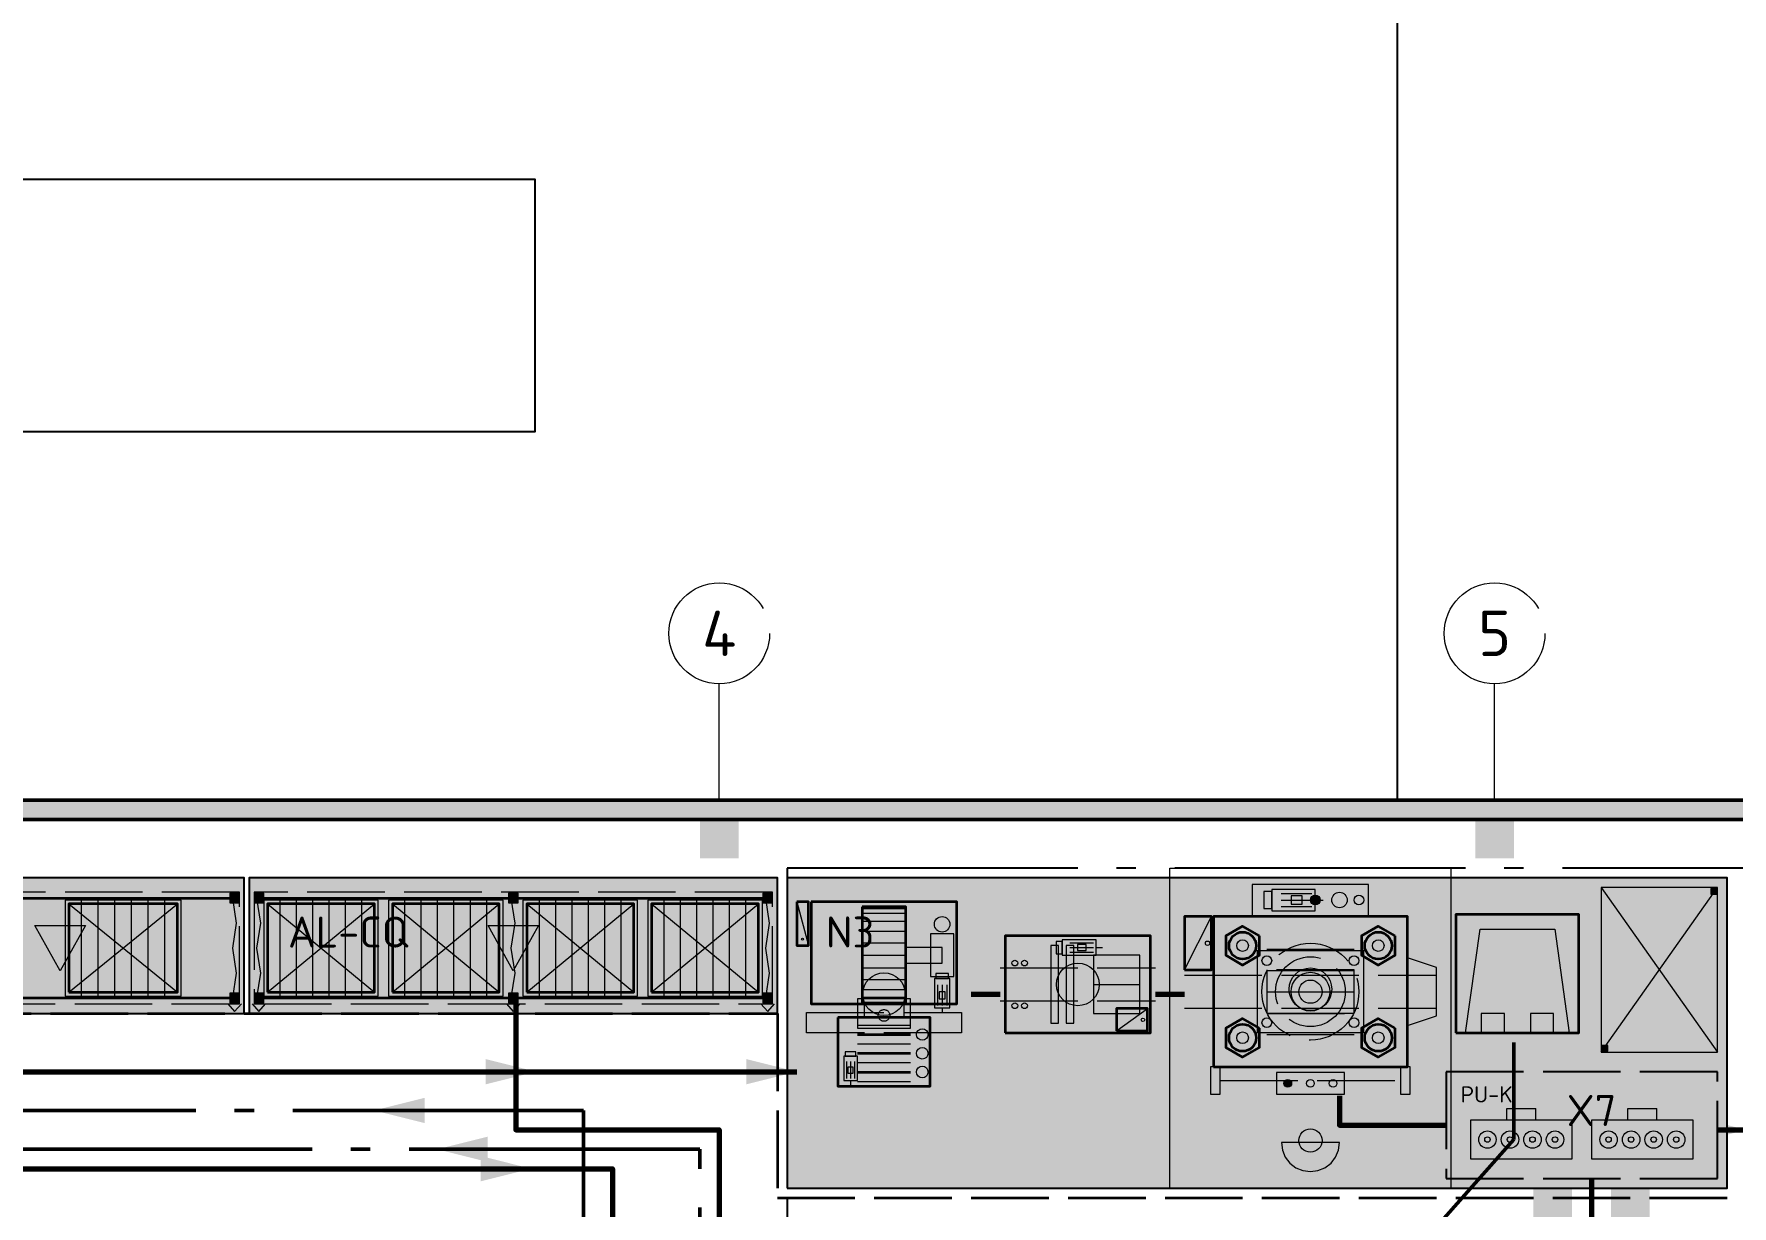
# Model space of a CAD drawing. Header units: millimetres. Extents: x 0 to 1189, y 0 to 841.
# Drawn here: x 319.6 to 407.2, y 683.1 to 743.5 of the extents above; entities that cross this region are included whole.
import ezdxf
from ezdxf.enums import TextEntityAlignment as Align

# ---------------------------------------------------------------- set-up
doc = ezdxf.new("R2010")
doc.units = ezdxf.units.MM
doc.linetypes.add('IRAM-E-TRAZOS', pattern=[5, 4, -1])
doc.linetypes.add('IRAM-F-TRAZO-PUNTO', pattern=[20, 15, -2, 1, -2])
for name, color, linetype, lineweight, true_color in [('A-AREA-TRABAJO', 30, 'CONTINUOUS', 13, 0xeb963c), ('A-EQUIPO', 30, 'CONTINUOUS', 35, 0xe67800), ('A-PASILLO', 2, 'IRAM-E-TRAZOS', 35, 0xd7a500), ('A-PULMON', 6, 'IRAM-E-TRAZOS', 25, 0xdc00c8), ('A-SENDA', 2, 'CONTINUOUS', 25, 0xd7a500), ('A-ZONA-LOG', 5, 'IRAM-F-TRAZO-PUNTO', 25, 0x285ac8)]:
    doc.layers.add(name, color=color, linetype=linetype, lineweight=lineweight, true_color=true_color)
for name, color, linetype, lineweight in [('A-COLUMNA', 7, 'CONTINUOUS', 50), ('A-EJE', 1, 'IRAM-F-TRAZO-PUNTO', 18), ('A-EQUIPO-FINO', 8, 'CONTINUOUS', 13), ('A-EQUIPO-OCULTO', 8, 'IRAM-E-TRAZOS', 13), ('A-EQUIPO-RELLENO', 9, 'CONTINUOUS', 13), ('A-EXTERIOR', 8, 'CONTINUOUS', 25), ('A-MURO', 7, 'CONTINUOUS', 50), ('A-OPERARIO', 6, 'CONTINUOUS', 18), ('A-RELLENO', 9, 'CONTINUOUS', 13), ('A-SECTOR', 1, 'CONTINUOUS', 25), ('A-SECTOR-TXT', 1, 'CONTINUOUS', 25), ('A-SEGURIDAD', 1, 'IRAM-E-TRAZOS', 18), ('A-TEXTO', 7, 'CONTINUOUS', 18), ('F-MP', 5, 'CONTINUOUS', 70), ('F-SCRAP', 8, 'IRAM-F-TRAZO-PUNTO', 50), ('F-SE', 30, 'CONTINUOUS', 70)]:
    doc.layers.add(name, color=color, linetype=linetype, lineweight=lineweight)
doc.styles.add('ISO3098', font='isocpeur.ttf')

msp = doc.modelspace()

# ---------------------------------------------------------------- hatches: boundary and pattern name
at = {"layer": 'A-COLUMNA', "true_color": 0x000000}
h = msp.add_hatch(color=7, dxfattribs=at)
h.dxf.hatch_style = 1
h.paths.add_polyline_path([(354, 701), (356, 701), (356, 703), (354, 703)])
h = msp.add_hatch(color=7, dxfattribs=at)
h.dxf.hatch_style = 1
h.paths.add_polyline_path([(394, 701), (396, 701), (396, 703), (394, 703)])
at = {"layer": 'A-EQUIPO-RELLENO', "true_color": 0x969ba0}
h = msp.add_hatch(color=7, dxfattribs=at)
h.dxf.hatch_style = 1
h.paths.add_polyline_path([(329.75, 698.7), (330.25, 698.7), (330.25, 699.2), (329.75, 699.2)])
h = msp.add_hatch(color=7, dxfattribs=at)
h.dxf.hatch_style = 1
h.paths.add_polyline_path([(331, 698.7), (331.5, 698.7), (331.5, 699.2), (331, 699.2)])
h = msp.add_hatch(color=7, dxfattribs=at)
h.dxf.hatch_style = 1
h.paths.add_polyline_path([(344.125, 698.7), (344.625, 698.7), (344.625, 699.2), (344.125, 699.2)])
h = msp.add_hatch(color=7, dxfattribs=at)
h.dxf.hatch_style = 1
h.paths.add_polyline_path([(357.25, 698.7), (357.75, 698.7), (357.75, 699.2), (357.25, 699.2)])
at = {"layer": 'A-EQUIPO-RELLENO', "true_color": 0xcdd0d4}
h = msp.add_hatch(color=7, dxfattribs=at)
h.dxf.hatch_style = 1
h.paths.add_polyline_path([(382.5, 698), (388.5, 698), (388.5, 699.65), (382.5, 699.65)])
h = msp.add_hatch(color=7, dxfattribs=at)
h.dxf.hatch_style = 1
h.paths.add_polyline_path([(383.5, 698.3), (385.75, 698.3), (385.75, 699.4), (383.5, 699.4)])
at = {"layer": 'A-EQUIPO-RELLENO', "true_color": 0xffffff}
h = msp.add_hatch(color=7, dxfattribs=at)
h.dxf.hatch_style = 1
h.paths.add_polyline_path([(386, 698.85), (385.991, 698.915), (385.967, 698.975), (385.927, 699.027), (385.875, 699.067), (385.815, 699.091), (385.75, 699.1), (385.685, 699.091), (385.625, 699.067), (385.573, 699.027), (385.533, 698.975), (385.509, 698.915), (385.5, 698.85), (385.509, 698.785), (385.533, 698.725), (385.573, 698.673), (385.625, 698.633), (385.685, 698.609), (385.75, 698.6), (385.815, 698.609), (385.875, 698.633), (385.927, 698.673), (385.967, 698.725), (385.991, 698.785)])
at = {"layer": 'A-EQUIPO-RELLENO', "true_color": 0xeeeeee}
h = msp.add_hatch(color=7, dxfattribs=at)
h.dxf.hatch_style = 1
h.paths.add_polyline_path([(400.5, 691), (406.5, 691), (406.5, 699.5), (400.5, 699.5)])
at = {"layer": 'A-EQUIPO-RELLENO', "true_color": 0x969ba0}
h = msp.add_hatch(color=7, dxfattribs=at)
h.dxf.hatch_style = 1
h.paths.add_polyline_path([(406.15, 699.15), (406.45, 699.15), (406.45, 699.45), (406.15, 699.45)])
at = {"layer": 'A-EQUIPO-RELLENO', "true_color": 0xeedec0}
h = msp.add_hatch(color=7, dxfattribs=at)
h.dxf.hatch_style = 1
h.paths.add_polyline_path([(321.25, 693.9), (327.25, 693.9), (327.25, 698.85), (321.25, 698.85)])
h = msp.add_hatch(color=7, dxfattribs=at)
h.dxf.hatch_style = 1
h.paths.add_polyline_path([(331.5, 693.9), (337.413, 693.9), (337.413, 698.85), (331.5, 698.85)])
h = msp.add_hatch(color=7, dxfattribs=at)
h.dxf.hatch_style = 1
h.paths.add_polyline_path([(337.938, 693.9), (343.85, 693.9), (343.85, 698.85), (337.938, 698.85)])
h = msp.add_hatch(color=7, dxfattribs=at)
h.dxf.hatch_style = 1
h.paths.add_polyline_path([(344.875, 693.9), (350.788, 693.9), (350.788, 698.85), (344.875, 698.85)])
h = msp.add_hatch(color=7, dxfattribs=at)
h.dxf.hatch_style = 1
h.paths.add_polyline_path([(351.312, 693.9), (357.225, 693.9), (357.225, 698.85), (351.312, 698.85)])
at = {"layer": 'A-EQUIPO-RELLENO', "true_color": 0xcdd0d4}
h = msp.add_hatch(color=7, dxfattribs=at)
h.dxf.hatch_style = 1
h.paths.add_polyline_path([(359, 698.75), (359, 696.5), (359.6, 696.5), (359.6, 698.75)])
at = {"layer": 'A-EQUIPO-RELLENO', "true_color": 0xeeeeee}
h = msp.add_hatch(color=7, dxfattribs=at)
h.dxf.hatch_style = 1
h.paths.add_polyline_path([(359.75, 698.75), (359.75, 693.5), (367.25, 693.5), (367.25, 698.75)])
at = {"layer": 'A-EQUIPO-RELLENO', "true_color": 0xe2e7ee}
h = msp.add_hatch(color=7, dxfattribs=at)
h.dxf.hatch_style = 1
h.paths.add_polyline_path([(362.375, 698.5), (362.375, 693.5), (364.625, 693.5), (364.625, 698.5)])
at = {"layer": 'A-EQUIPO-RELLENO', "true_color": 0xcdd0d4}
h = msp.add_hatch(color=7, dxfattribs=at)
h.dxf.hatch_style = 1
h.paths.add_polyline_path([(379, 695.25), (380.4, 695.25), (380.4, 698), (379, 698)])
at = {"layer": 'A-EQUIPO-RELLENO', "true_color": 0xe2e7ee}
h = msp.add_hatch(color=7, dxfattribs=at)
h.dxf.hatch_style = 1
h.paths.add_polyline_path([(380.5, 690.25), (390.5, 690.25), (390.5, 698), (380.5, 698)])
at = {"layer": 'A-EQUIPO-RELLENO', "true_color": 0xcdd0d4}
h = msp.add_hatch(color=7, dxfattribs=at)
h.dxf.hatch_style = 1
h.paths.add_polyline_path([(382.866, 697), (382, 697.5), (381.134, 697), (381.134, 696), (382, 695.5), (382.866, 696)])
h = msp.add_hatch(color=7, dxfattribs=at)
h.dxf.hatch_style = 1
h.paths.add_polyline_path([(389.866, 697), (389, 697.5), (388.134, 697), (388.134, 696), (389, 695.5), (389.866, 696)])
at = {"layer": 'A-EQUIPO-RELLENO', "true_color": 0xe6e6e6}
h = msp.add_hatch(color=7, dxfattribs=at)
h.dxf.hatch_style = 1
h.paths.add_polyline_path([(393, 692), (399.35, 692), (399.35, 698.1), (393, 698.1)])
at = {"layer": 'A-EQUIPO-RELLENO', "true_color": 0xcdd0d4}
h = msp.add_hatch(color=7, dxfattribs=at)
h.dxf.hatch_style = 1
h.paths.add_polyline_path([(365.9, 697.1), (365.9, 694.9), (367.1, 694.9), (367.1, 697.1)])
at = {"layer": 'A-EQUIPO-RELLENO', "true_color": 0xe2e7ee}
h = msp.add_hatch(color=7, dxfattribs=at)
h.dxf.hatch_style = 1
h.paths.add_polyline_path([(369.75, 692), (377.25, 692), (377.25, 697), (369.75, 697)])
at = {"layer": 'A-EQUIPO-RELLENO', "true_color": 0xcdd0d4}
h = msp.add_hatch(color=7, dxfattribs=at)
h.dxf.hatch_style = 1
h.paths.add_polyline_path([(372.1, 692.5), (372.5, 692.5), (372.5, 696.5), (372.1, 696.5)])
h = msp.add_hatch(color=7, dxfattribs=at)
h.dxf.hatch_style = 1
h.paths.add_polyline_path([(372.7, 696), (374.45, 696), (374.45, 696.8), (372.7, 696.8)])
h = msp.add_hatch(color=7, dxfattribs=at)
h.dxf.hatch_style = 1
h.paths.add_polyline_path([(372.9, 692.5), (373.3, 692.5), (373.3, 696.5), (372.9, 696.5)])
h = msp.add_hatch(color=7, dxfattribs=at)
h.dxf.hatch_style = 1
h.paths.add_polyline_path([(364.625, 696.4), (364.625, 695.6), (366.5, 695.6), (366.5, 696.4)])
at = {"layer": 'A-EQUIPO-RELLENO', "true_color": 0xeeeeee}
h = msp.add_hatch(color=7, dxfattribs=at)
h.dxf.hatch_style = 1
h.paths.add_polyline_path([(382.75, 692.025), (388.25, 692.025), (388.25, 696.225), (382.75, 696.225)])
at = {"layer": 'A-EQUIPO-RELLENO', "true_color": 0xcdd0d4}
h = msp.add_hatch(color=7, dxfattribs=at)
h.dxf.hatch_style = 1
h.paths.add_polyline_path([(366.1, 694.8), (366.1, 693.3), (366.9, 693.3), (366.9, 694.8)])
at = {"layer": 'A-EQUIPO-RELLENO', "true_color": 0x969ba0}
h = msp.add_hatch(color=7, dxfattribs=at)
h.dxf.hatch_style = 1
h.paths.add_polyline_path([(329.75, 693.55), (330.25, 693.55), (330.25, 694.05), (329.75, 694.05)])
h = msp.add_hatch(color=7, dxfattribs=at)
h.dxf.hatch_style = 1
h.paths.add_polyline_path([(331, 693.55), (331.5, 693.55), (331.5, 694.05), (331, 694.05)])
h = msp.add_hatch(color=7, dxfattribs=at)
h.dxf.hatch_style = 1
h.paths.add_polyline_path([(344.125, 693.55), (344.625, 693.55), (344.625, 694.05), (344.125, 694.05)])
h = msp.add_hatch(color=7, dxfattribs=at)
h.dxf.hatch_style = 1
h.paths.add_polyline_path([(357.25, 693.55), (357.75, 693.55), (357.75, 694.05), (357.25, 694.05)])
at = {"layer": 'A-EQUIPO-RELLENO', "true_color": 0xcdd0d4}
h = msp.add_hatch(color=7, dxfattribs=at)
h.dxf.hatch_style = 1
h.paths.add_polyline_path([(375.5, 692.1), (377.1, 692.1), (377.1, 693.25), (375.5, 693.25)])
at = {"layer": 'A-EQUIPO-RELLENO', "true_color": 0xe2e7ee}
h = msp.add_hatch(color=7, dxfattribs=at)
h.dxf.hatch_style = 1
h.paths.add_polyline_path([(361.125, 692.8), (361.125, 689.25), (365.875, 689.25), (365.875, 692.8)])
at = {"layer": 'A-EQUIPO-RELLENO', "true_color": 0xcdd0d4}
h = msp.add_hatch(color=7, dxfattribs=at)
h.dxf.hatch_style = 1
h.paths.add_polyline_path([(382.866, 692.25), (382, 692.75), (381.134, 692.25), (381.134, 691.25), (382, 690.75), (382.866, 691.25)])
h = msp.add_hatch(color=7, dxfattribs=at)
h.dxf.hatch_style = 1
h.paths.add_polyline_path([(389.866, 692.25), (389, 692.75), (388.134, 692.25), (388.134, 691.25), (389, 690.75), (389.866, 691.25)])
at = {"layer": 'A-EQUIPO-RELLENO', "true_color": 0x969ba0}
h = msp.add_hatch(color=7, dxfattribs=at)
h.dxf.hatch_style = 1
h.paths.add_polyline_path([(400.55, 691.05), (400.85, 691.05), (400.85, 691.35), (400.55, 691.35)])
at = {"layer": 'A-EQUIPO-RELLENO', "true_color": 0xcdd0d4}
h = msp.add_hatch(color=7, dxfattribs=at)
h.dxf.hatch_style = 1
h.paths.add_polyline_path([(361.425, 690.8), (361.425, 689.55), (362.125, 689.55), (362.125, 690.8)])
at = {"layer": 'A-EQUIPO-RELLENO', "true_color": 0xf0c83c}
h = msp.add_hatch(color=7, dxfattribs=at)
h.dxf.hatch_style = 1
h.paths.add_polyline_path([(380.35, 688.85), (380.85, 688.85), (380.85, 690.25), (380.35, 690.25)])
at = {"layer": 'A-EQUIPO-RELLENO', "true_color": 0xcdd0d4}
h = msp.add_hatch(color=7, dxfattribs=at)
h.dxf.hatch_style = 1
h.paths.add_polyline_path([(383.75, 688.85), (387.25, 688.85), (387.25, 689.95), (383.75, 689.95)])
at = {"layer": 'A-EQUIPO-RELLENO', "true_color": 0xdc2828}
h = msp.add_hatch(color=7, dxfattribs=at)
h.dxf.hatch_style = 1
h.paths.add_polyline_path([(384.531, 689.4), (384.525, 689.451), (384.505, 689.499), (384.473, 689.54), (384.432, 689.571), (384.385, 689.591), (384.333, 689.598), (384.282, 689.591), (384.234, 689.571), (384.193, 689.54), (384.162, 689.499), (384.142, 689.451), (384.135, 689.4), (384.142, 689.349), (384.162, 689.301), (384.193, 689.26), (384.234, 689.229), (384.282, 689.209), (384.333, 689.202), (384.385, 689.209), (384.432, 689.229), (384.473, 689.26), (384.505, 689.301), (384.525, 689.349)])
at = {"layer": 'A-EQUIPO-RELLENO', "true_color": 0xf0c83c}
h = msp.add_hatch(color=7, dxfattribs=at)
h.dxf.hatch_style = 1
h.paths.add_polyline_path([(390.15, 688.85), (390.65, 688.85), (390.65, 690.25), (390.15, 690.25)])
at = {"layer": 'A-EQUIPO-RELLENO', "true_color": 0xffffff}
h = msp.add_hatch(color=7, dxfattribs=at)
h.dxf.hatch_style = 1
h.paths.add_polyline_path([(386.1, 686.45), (386.08, 686.605), (386.02, 686.75), (385.924, 686.874), (385.8, 686.97), (385.655, 687.03), (385.5, 687.05), (385.345, 687.03), (385.2, 686.97), (385.076, 686.874), (384.98, 686.75), (384.92, 686.605), (384.9, 686.45), (384.92, 686.295), (384.98, 686.15), (385.076, 686.026), (385.2, 685.93), (385.345, 685.87), (385.5, 685.85), (385.655, 685.87), (385.8, 685.93), (385.924, 686.026), (386.02, 686.15), (386.08, 686.295)])
at = {"layer": 'A-EQUIPO-RELLENO', "true_color": 0xfaf0fa}
h = msp.add_hatch(color=7, dxfattribs=at)
h.dxf.hatch_style = 1
h.paths.add_polyline_path([(393.75, 685.5), (399, 685.5), (399, 687.5), (393.75, 687.5)])
h = msp.add_hatch(color=7, dxfattribs=at)
h.dxf.hatch_style = 1
h.paths.add_polyline_path([(400, 685.5), (405.25, 685.5), (405.25, 687.5), (400, 687.5)])
at = {"layer": 'A-EQUIPO-RELLENO', "true_color": 0xfae1f5}
h = msp.add_hatch(color=7, dxfattribs=at)
h.dxf.hatch_style = 1
h.paths.add_polyline_path([(384, 686.35), (384.051, 685.962), (384.201, 685.6), (384.439, 685.289), (384.75, 685.051), (385.112, 684.901), (385.5, 684.85), (385.888, 684.901), (386.25, 685.051), (386.561, 685.289), (386.799, 685.6), (386.949, 685.962), (387, 686.35), (384, 686.35)])
at = {"layer": 'A-MURO', "true_color": 0x464646}
h = msp.add_hatch(color=7, dxfattribs=at)
h.dxf.hatch_style = 1
h.paths.add_polyline_path([(467.5, 703), (272.5, 703), (272.5, 704), (467.5, 704)])
at = {"layer": 'A-RELLENO', "true_color": 0xcde1f5}
h = msp.add_hatch(color=7, dxfattribs=at)
h.dxf.hatch_style = 1
h.paths.add_polyline_path([(311.5, 693), (330.5, 693), (330.5, 700), (311.5, 700)])
h = msp.add_hatch(color=7, dxfattribs=at)
h.dxf.hatch_style = 1
h.paths.add_polyline_path([(330.75, 693), (358, 693), (358, 700), (330.75, 700)])
at = {"layer": 'A-RELLENO', "true_color": 0xfde4c8}
h = msp.add_hatch(color=7, dxfattribs=at)
h.dxf.hatch_style = 1
h.paths.add_polyline_path([(358.5, 684), (407, 684), (407, 700), (358.5, 700)])
at = {"layer": 'A-SENDA', "true_color": 0xd7a500}
h = msp.add_hatch(color=7, dxfattribs=at)
h.dxf.hatch_style = 1
h.paths.add_polyline_path([(397, 678), (399, 678), (399, 684), (397, 684)])
h = msp.add_hatch(color=7, dxfattribs=at)
h.dxf.hatch_style = 1
h.paths.add_polyline_path([(401, 678), (403, 678), (403, 684), (401, 684)])
at = {"layer": 'F-MP', "true_color": 0x0046c8}
h = msp.add_hatch(color=7, dxfattribs=at)
h.dxf.hatch_style = 1
h.paths.add_polyline_path([(345.55, 690), (342.95, 690.65), (342.95, 689.35)])
h = msp.add_hatch(color=7, dxfattribs=at)
h.dxf.hatch_style = 1
h.paths.add_polyline_path([(359, 690), (356.4, 690.65), (356.4, 689.35)])
h = msp.add_hatch(color=7, dxfattribs=at)
h.dxf.hatch_style = 1
h.paths.add_polyline_path([(345.3, 685), (342.7, 685.65), (342.7, 684.35)])
at = {"layer": 'F-SCRAP', "true_color": 0x787878}
h = msp.add_hatch(color=7, dxfattribs=at)
h.dxf.hatch_style = 1
h.paths.add_polyline_path([(337.2, 688), (339.8, 687.35), (339.8, 688.65)])
h = msp.add_hatch(color=7, dxfattribs=at)
h.dxf.hatch_style = 1
h.paths.add_polyline_path([(340.45, 686), (343.05, 685.35), (343.05, 686.65)])
at = {"layer": 'F-SE', "true_color": 0xeb7800}
h = msp.add_hatch(color=7, dxfattribs=at)
h.dxf.hatch_style = 1
h.paths.add_polyline_path([(369.5, 694), (366.9, 694.65), (366.9, 693.35)])
h = msp.add_hatch(color=7, dxfattribs=at)
h.dxf.hatch_style = 1
h.paths.add_polyline_path([(379, 694), (376.4, 694.65), (376.4, 693.35)])
h = msp.add_hatch(color=7, dxfattribs=at)
h.dxf.hatch_style = 1
h.paths.add_polyline_path([(392.5, 687.25), (389.9, 687.9), (389.9, 686.6)])
h = msp.add_hatch(color=7, dxfattribs=at)
h.dxf.hatch_style = 1
h.paths.add_polyline_path([(408, 687), (405.4, 687.65), (405.4, 686.35)])

# ---------------------------------------------------------------- linework, layer by layer
at = {"layer": 'A-AREA-TRABAJO'}
for p, q in [((378.25, 684), (383.25, 684)), ((387.75, 684), (392.75, 684))]:
    msp.add_line(p, q, dxfattribs=at)
msp.add_lwpolyline([(378.25, 684), (378.25, 700.5), (392.75, 700.5), (392.75, 684)], dxfattribs=at)
at = {"layer": 'A-EJE'}
for p, q in [((355, 704), (355, 710)), ((395, 704), (395, 710))]:
    msp.add_line(p, q, dxfattribs=at)
for centre in [(355, 712.6), (395, 712.6)]:
    msp.add_circle(centre, 2.6, dxfattribs=at)
at = {"layer": 'A-EQUIPO'}
for p, q in [((311.75, 698.95), (330.25, 698.95)), ((331, 698.95), (357.75, 698.95)), ((311.75, 693.8), (330.25, 693.8)), ((331, 693.8), (357.75, 693.8)), ((362.125, 691.917), (364.875, 691.917)), ((362.125, 690.95), (364.875, 690.95)), ((362.125, 689.983), (364.875, 689.983))]:
    msp.add_line(p, q, dxfattribs=at)
for points in [[(321.45, 694.1), (327.05, 694.1), (327.05, 698.65), (321.45, 698.65)], [(331.7, 694.1), (337.212, 694.1), (337.212, 698.65), (331.7, 698.65)], [(338.137, 694.1), (343.65, 694.1), (343.65, 698.65), (338.137, 698.65)], [(345.075, 694.1), (350.587, 694.1), (350.587, 698.65), (345.075, 698.65)], [(351.512, 694.1), (357.025, 694.1), (357.025, 698.65), (351.512, 698.65)], [(359, 698.75), (359, 696.5), (359.6, 696.5), (359.6, 698.75)], [(359.75, 698.75), (359.75, 693.5), (367.25, 693.5), (367.25, 698.75)], [(362.375, 698.5), (362.375, 693.5), (364.625, 693.5), (364.625, 698.5)], [(379, 695.25), (380.4, 695.25), (380.4, 698), (379, 698)], [(380.5, 690.25), (390.5, 690.25), (390.5, 698), (380.5, 698)], [(382.866, 697), (382, 697.5), (381.134, 697), (381.134, 696), (382, 695.5), (382.866, 696)], [(389.866, 697), (389, 697.5), (388.134, 697), (388.134, 696), (389, 695.5), (389.866, 696)], [(393, 692), (399.35, 692), (399.35, 698.1), (393, 698.1)], [(369.75, 692), (377.25, 692), (377.25, 697), (369.75, 697)], [(375.5, 692.1), (377.1, 692.1), (377.1, 693.25), (375.5, 693.25)], [(361.125, 692.8), (361.125, 689.25), (365.875, 689.25), (365.875, 692.8)], [(382.866, 692.25), (382, 692.75), (381.134, 692.25), (381.134, 691.25), (382, 690.75), (382.866, 691.25)], [(389.866, 692.25), (389, 692.75), (388.134, 692.25), (388.134, 691.25), (389, 690.75), (389.866, 691.25)]]:
    msp.add_lwpolyline(points, close=True, dxfattribs=at)
for centre in [(382, 696.5), (389, 696.5), (382, 691.75), (389, 691.75)]:
    msp.add_circle(centre, 0.7, dxfattribs=at)
at = {"layer": 'A-EQUIPO-FINO'}
for p, q in [((383.995, 699.18), (385.57, 699.18)), ((385.75, 699.045), (385.75, 699.1)), ((400.5, 691), (406.5, 699.5)), ((400.5, 699.5), (406.5, 691)), ((321.45, 694.1), (327.05, 698.65)), ((321.45, 698.65), (327.05, 694.1)), ((322.107, 693.9), (322.107, 698.85)), ((322.964, 693.9), (322.964, 698.85)), ((323.821, 693.9), (323.821, 698.85)), ((324.679, 693.9), (324.679, 698.85)), ((325.536, 693.9), (325.536, 698.85)), ((326.393, 693.9), (326.393, 698.85)), ((331.7, 694.1), (337.212, 698.65)), ((331.7, 698.65), (337.212, 694.1)), ((332.345, 693.9), (332.345, 698.85)), ((333.189, 693.9), (333.189, 698.85)), ((334.034, 693.9), (334.034, 698.85)), ((334.879, 693.9), (334.879, 698.85)), ((335.723, 693.9), (335.723, 698.85)), ((336.568, 693.9), (336.568, 698.85)), ((338.137, 694.1), (343.65, 698.65)), ((338.137, 698.65), (343.65, 694.1)), ((338.782, 693.9), (338.782, 698.85)), ((339.627, 693.9), (339.627, 698.85)), ((340.471, 693.9), (340.471, 698.85)), ((341.316, 693.9), (341.316, 698.85)), ((342.161, 693.9), (342.161, 698.85)), ((343.005, 693.9), (343.005, 698.85)), ((345.075, 694.1), (350.587, 698.65)), ((345.075, 698.65), (350.587, 694.1)), ((345.72, 693.9), (345.72, 698.85)), ((346.564, 693.9), (346.564, 698.85)), ((347.409, 693.9), (347.409, 698.85)), ((348.254, 693.9), (348.254, 698.85)), ((349.098, 693.9), (349.098, 698.85)), ((349.943, 693.9), (349.943, 698.85)), ((351.512, 694.1), (357.025, 698.65)), ((351.512, 698.65), (357.025, 694.1)), ((352.157, 693.9), (352.157, 698.85)), ((353.002, 693.9), (353.002, 698.85)), ((353.846, 693.9), (353.846, 698.85)), ((354.691, 693.9), (354.691, 698.85)), ((355.536, 693.9), (355.536, 698.85)), ((356.38, 693.9), (356.38, 698.85)), ((359, 698.75), (359.6, 696.5)), ((362.375, 698.415), (364.625, 698.415)), ((383.995, 698.85), (385.57, 698.85)), ((383.995, 698.52), (385.57, 698.52)), ((385.555, 698.85), (385.5, 698.85)), ((385.612, 698.988), (385.573, 699.027)), ((385.612, 698.712), (385.573, 698.673)), ((385.75, 698.85), (385.925, 698.975)), ((385.75, 698.85), (386.155, 698.85)), ((385.888, 698.988), (385.927, 699.027)), ((385.888, 698.712), (385.927, 698.673)), ((385.945, 698.85), (386, 698.85)), ((362.375, 698.165), (364.625, 698.165)), ((362.375, 697.768), (364.625, 697.768)), ((379, 695.25), (380.4, 698)), ((362.375, 697.25), (364.625, 697.25)), ((362.375, 696.647), (364.625, 696.647)), ((373.085, 696.64), (374.31, 696.64)), ((362.375, 696), (364.625, 696)), ((373.085, 696.4), (374.31, 696.4)), ((373.085, 696.16), (374.31, 696.16)), ((374.45, 696.4), (374.765, 696.4)), ((383.25, 696.325), (387.75, 696.325)), ((362.375, 695.353), (364.625, 695.353)), ((362.375, 694.75), (364.625, 694.75)), ((383.25, 695.225), (387.75, 695.225)), ((362.375, 694.232), (364.625, 694.232)), ((362.375, 693.835), (364.625, 693.835)), ((366.26, 694.47), (366.26, 693.42)), ((366.5, 694.47), (366.5, 693.42)), ((366.74, 694.47), (366.74, 693.42)), ((374.3, 694.5), (376.7, 694.5)), ((383.25, 694.125), (387.75, 694.125)), ((362.375, 693.585), (364.625, 693.585)), ((362.475, 693.5), (362.475, 692.8)), ((364.525, 693.5), (364.525, 692.8)), ((366.5, 693.3), (366.5, 693.03)), ((375.5, 692.1), (377.1, 693.25)), ((383.25, 693.025), (387.75, 693.025)), ((362.125, 692.4), (364.875, 692.4)), ((362.125, 691.433), (364.875, 691.433)), ((383.25, 691.925), (387.75, 691.925)), ((361.565, 690.525), (361.565, 689.65)), ((361.775, 690.525), (361.775, 689.65)), ((361.985, 690.525), (361.985, 689.65)), ((362.125, 690.467), (364.875, 690.467)), ((361.775, 689.55), (361.775, 689.325)), ((362.125, 689.5), (364.875, 689.5))]:
    msp.add_line(p, q, dxfattribs=at)
for points in [[(329.75, 698.7), (330.25, 698.7), (330.25, 699.2), (329.75, 699.2)], [(331, 698.7), (331.5, 698.7), (331.5, 699.2), (331, 699.2)], [(344.125, 698.7), (344.625, 698.7), (344.625, 699.2), (344.125, 699.2)], [(357.25, 698.7), (357.75, 698.7), (357.75, 699.2), (357.25, 699.2)], [(382.5, 698), (388.5, 698), (388.5, 699.65), (382.5, 699.65)], [(383.095, 698.41), (383.5, 698.41), (383.5, 699.29), (383.095, 699.29)], [(383.5, 698.3), (385.75, 698.3), (385.75, 699.4), (383.5, 699.4)], [(384.513, 698.63), (385.075, 698.63), (385.075, 699.07), (384.513, 699.07)], [(400.5, 691), (406.5, 691), (406.5, 699.5), (400.5, 699.5)], [(406.15, 699.15), (406.45, 699.15), (406.45, 699.45), (406.15, 699.45)], [(321.25, 693.9), (327.25, 693.9), (327.25, 698.85), (321.25, 698.85)], [(331.5, 693.9), (337.413, 693.9), (337.413, 698.85), (331.5, 698.85)], [(337.938, 693.9), (343.85, 693.9), (343.85, 698.85), (337.938, 698.85)], [(344.875, 693.9), (350.788, 693.9), (350.788, 698.85), (344.875, 698.85)], [(351.312, 693.9), (357.225, 693.9), (357.225, 698.85), (351.312, 698.85)], [(365.9, 697.1), (365.9, 694.9), (367.1, 694.9), (367.1, 697.1)], [(372.1, 692.5), (372.5, 692.5), (372.5, 696.5), (372.1, 696.5)], [(372.385, 696.08), (372.7, 696.08), (372.7, 696.72), (372.385, 696.72)], [(372.7, 696), (374.45, 696), (374.45, 696.8), (372.7, 696.8)], [(372.9, 692.5), (373.3, 692.5), (373.3, 696.5), (372.9, 696.5)], [(373.487, 696.24), (373.925, 696.24), (373.925, 696.56), (373.487, 696.56)], [(364.625, 696.4), (364.625, 695.6), (366.5, 695.6), (366.5, 696.4)], [(374.3, 693), (376.7, 693), (376.7, 696), (374.3, 696)], [(382.75, 692.025), (388.25, 692.025), (388.25, 696.225), (382.75, 696.225)], [(366.1, 694.8), (366.1, 693.3), (366.9, 693.3), (366.9, 694.8)], [(366.18, 695.07), (366.18, 694.8), (366.82, 694.8), (366.82, 695.07)], [(329.75, 693.55), (330.25, 693.55), (330.25, 694.05), (329.75, 694.05)], [(331, 693.55), (331.5, 693.55), (331.5, 694.05), (331, 694.05)], [(344.125, 693.55), (344.625, 693.55), (344.625, 694.05), (344.125, 694.05)], [(357.25, 693.55), (357.75, 693.55), (357.75, 694.05), (357.25, 694.05)], [(366.34, 694.125), (366.34, 693.75), (366.66, 693.75), (366.66, 694.125)], [(400.55, 691.05), (400.85, 691.05), (400.85, 691.35), (400.55, 691.35)], [(361.425, 690.8), (361.425, 689.55), (362.125, 689.55), (362.125, 690.8)], [(361.495, 691.025), (361.495, 690.8), (362.055, 690.8), (362.055, 691.025)], [(361.635, 690.238), (361.635, 689.925), (361.915, 689.925), (361.915, 690.238)], [(380.35, 688.85), (380.85, 688.85), (380.85, 690.25), (380.35, 690.25)], [(383.75, 688.85), (387.25, 688.85), (387.25, 689.95), (383.75, 689.95)], [(390.15, 688.85), (390.65, 688.85), (390.65, 690.25), (390.15, 690.25)]]:
    msp.add_lwpolyline(points, close=True, dxfattribs=at)
for points in [[(329.9, 693.8), (330.1, 695.088), (329.9, 696.375), (330.1, 697.662), (329.9, 698.95)], [(331.15, 693.8), (331.35, 695.088), (331.15, 696.375), (331.35, 697.662), (331.15, 698.95)], [(344.275, 693.8), (344.475, 695.088), (344.275, 696.375), (344.475, 697.662), (344.275, 698.95)], [(357.4, 693.8), (357.6, 695.088), (357.4, 696.375), (357.6, 697.662), (357.4, 698.95)], [(393.5, 692), (394.25, 697.35), (398.1, 697.35), (398.85, 692)], [(390.5, 692.375), (392, 692.875), (392, 695.375), (390.5, 695.875)]]:
    msp.add_lwpolyline(points, dxfattribs=at)
for centre, radius in [((385.75, 698.85), 0.25), ((387, 698.85), 0.4), ((388, 698.85), 0.25), ((366.5, 697.6), 0.4), ((359.3, 696.837), 0.048), ((380.19, 696.625), 0.112), ((382, 696.5), 0.3), ((389, 696.5), 0.3), ((370.25, 695.6), 0.15), ((370.75, 695.6), 0.15), ((383.25, 695.725), 0.25), ((387.75, 695.725), 0.25), ((385.5, 694.125), 1), ((385.5, 694.125), 0.6), ((370.25, 693.4), 0.15), ((370.75, 693.4), 0.15), ((365.475, 691.917), 0.3), ((376.86, 692.675), 0.092), ((383.25, 692.525), 0.25), ((387.75, 692.525), 0.25), ((365.475, 690.95), 0.3), ((382, 691.75), 0.3), ((389, 691.75), 0.3), ((365.475, 689.983), 0.3), ((384.333, 689.4), 0.198), ((385.5, 689.4), 0.198), ((386.667, 689.4), 0.198), ((394.631, 686.5), 0.45), ((395.794, 686.5), 0.45), ((396.956, 686.5), 0.45), ((398.119, 686.5), 0.45), ((400.881, 686.5), 0.45), ((402.044, 686.5), 0.45), ((403.206, 686.5), 0.45), ((404.369, 686.5), 0.45), ((394.631, 686.5), 0.14), ((395.794, 686.5), 0.14), ((396.956, 686.5), 0.14), ((398.119, 686.5), 0.14), ((400.881, 686.5), 0.14), ((402.044, 686.5), 0.14), ((403.206, 686.5), 0.14), ((404.369, 686.5), 0.14)]:
    msp.add_circle(centre, radius, dxfattribs=at)
at = {"layer": 'A-EQUIPO-OCULTO'}
for p, q in [((369.5, 695.35), (377.5, 695.35)), ((379, 694.975), (392, 694.975)), ((369.5, 693.65), (377.5, 693.65)), ((379, 693.275), (392, 693.275))]:
    msp.add_line(p, q, dxfattribs=at)
for points in [[(311.75, 693.5), (330.25, 693.5), (330.25, 699.25), (311.75, 699.25)], [(331, 693.5), (357.75, 693.5), (357.75, 699.25), (331, 699.25)], [(383.25, 693), (387.75, 693), (387.75, 695.25), (383.25, 695.25)], [(362.125, 693.75), (362.125, 692.25), (364.875, 692.25), (364.875, 693.75)], [(394.305, 692), (395.505, 692), (395.505, 693), (394.305, 693)], [(396.845, 692), (398.045, 692), (398.045, 693), (396.845, 693)]]:
    msp.add_lwpolyline(points, close=True, dxfattribs=at)
for centre, radius in [((385.5, 694.125), 2.5), ((385.5, 694.125), 1.8), ((363.5, 692.9), 0.3)]:
    msp.add_circle(centre, radius, dxfattribs=at)
at = {"layer": 'A-EXTERIOR'}
for points in [[(230, 704), (390, 704), (390, 762), (230, 762)], [(252.5, 723), (345.5, 723), (345.5, 736), (252.5, 736)]]:
    msp.add_lwpolyline(points, close=True, dxfattribs=at)
at = {"layer": 'A-MURO'}
msp.add_lwpolyline([(467.5, 703), (272.5, 703), (272.5, 704), (467.5, 704)], close=True, dxfattribs=at)
at = {"layer": 'A-OPERARIO'}
for p, q in [((395.625, 687.5), (395.625, 688.1)), ((395.625, 688.1), (397.125, 688.1)), ((397.125, 687.5), (397.125, 688.1)), ((401.875, 687.5), (401.875, 688.1)), ((401.875, 688.1), (403.375, 688.1)), ((403.375, 687.5), (403.375, 688.1))]:
    msp.add_line(p, q, dxfattribs=at)
for points in [[(393.75, 685.5), (399, 685.5), (399, 687.5), (393.75, 687.5)], [(400, 685.5), (405.25, 685.5), (405.25, 687.5), (400, 687.5)], [(384, 686.35), (384.051, 685.962), (384.201, 685.6), (384.439, 685.289), (384.75, 685.051), (385.112, 684.901), (385.5, 684.85), (385.888, 684.901), (386.25, 685.051), (386.561, 685.289), (386.799, 685.6), (386.949, 685.962), (387, 686.35)]]:
    msp.add_lwpolyline(points, close=True, dxfattribs=at)
msp.add_circle((385.5, 686.45), 0.6, dxfattribs=at)
at = {"layer": 'A-PASILLO'}
for p, q in [((280.5, 693), (358, 693)), ((358, 693), (358, 683.5)), ((358, 683.5), (673, 683.5))]:
    msp.add_line(p, q, dxfattribs=at)
at = {"layer": 'A-PULMON'}
msp.add_lwpolyline([(392.5, 684.5), (406.5, 684.5), (406.5, 690), (392.5, 690)], close=True, dxfattribs=at)
at = {"layer": 'A-SECTOR'}
for points in [[(311.5, 693), (330.5, 693), (330.5, 700), (311.5, 700)], [(330.75, 693), (358, 693), (358, 700), (330.75, 700)], [(358.5, 684), (407, 684), (407, 700), (358.5, 700)]]:
    msp.add_lwpolyline(points, close=True, dxfattribs=at)
at = {"layer": 'A-SEGURIDAD'}
msp.add_line((380.85, 689.55), (390.15, 689.55), dxfattribs=at)
for points in [[(329.65, 693.5), (330, 693.1), (330.35, 693.5)], [(330.9, 693.5), (331.25, 693.1), (331.6, 693.5)], [(344.025, 693.5), (344.375, 693.1), (344.725, 693.5)], [(357.15, 693.5), (357.5, 693.1), (357.85, 693.5)]]:
    msp.add_lwpolyline(points, dxfattribs=at)
msp.add_lwpolyline([(359.5, 692), (359.5, 693.05), (367.5, 693.05), (367.5, 692)], close=True, dxfattribs=at)
at = {"layer": 'A-TEXTO'}
for points in [[(319.7, 697.54), (322.3, 697.54), (321, 695.2)], [(343.075, 697.54), (345.675, 697.54), (344.375, 695.2)]]:
    msp.add_lwpolyline(points, close=True, dxfattribs=at)
for centre in [(373.5, 694.5), (363.5, 694), (385.5, 694.25)]:
    msp.add_circle(centre, 1.1, dxfattribs=at)
at = {"layer": 'A-ZONA-LOG'}
msp.add_lwpolyline([(358.5, 604.5), (673.5, 604.5), (673.5, 700.5), (358.5, 700.5)], close=True, dxfattribs=at)
at = {"layer": 'F-MP'}
for points in [[(271, 742), (271, 701), (271, 685), (349.5, 685), (349.5, 582), (487, 582), (487, 497), (520, 497), (520, 505)], [(295.5, 693.25), (295.5, 690), (359, 690)], [(344.5, 693.5), (344.5, 687), (355, 687), (355, 603), (423, 603), (423, 653.75), (546.5, 653.75), (546.5, 647)]]:
    msp.add_lwpolyline(points, dxfattribs=at)
at = {"layer": 'F-SCRAP'}
for points in [[(388, 606.5), (388, 594), (348, 594), (348, 688), (246, 688), (246, 701), (229, 713)], [(358.75, 625), (354, 625), (354, 686), (251, 686), (251, 701), (229, 711)], [(396, 691.5), (396, 686.5), (392, 682), (361, 682), (361, 681), (253, 681), (253, 701), (229, 709)]]:
    msp.add_lwpolyline(points, dxfattribs=at)
at = {"layer": 'F-SE'}
for points in [[(368, 694), (369.5, 694)], [(377.5, 694), (379, 694)], [(387, 688.75), (387, 687.25), (392.5, 687.25)], [(406.5, 687), (408, 687)], [(400, 684.5), (400, 680), (407, 680), (407, 677.5)]]:
    msp.add_lwpolyline(points, dxfattribs=at)

# ---------------------------------------------------------------- texts
at = {"layer": 'A-PULMON', "style": 'ISO3098'}
msp.add_text('PU-K', height=0.84, dxfattribs=at).set_placement((393.25, 689.25), align=Align.TOP_LEFT)
at = {"layer": 'A-SECTOR-TXT', "style": 'ISO3098'}
for s, p in [('AL-CQ', (332.75, 698)), ('N3', (360.5, 698))]:
    msp.add_text(s, height=1.6, dxfattribs=at).set_placement(p, align=Align.TOP_LEFT)
at = {"layer": 'A-TEXTO', "style": 'ISO3098'}
for s, height, p in [('4', 2.34, (355, 712.6)), ('5', 2.34, (395, 712.6)), ('X7', 1.6, (400, 688))]:
    msp.add_text(s, height=height, dxfattribs=at).set_placement(p, align=Align.MIDDLE_CENTER)

doc.saveas('drawing.dxf')
